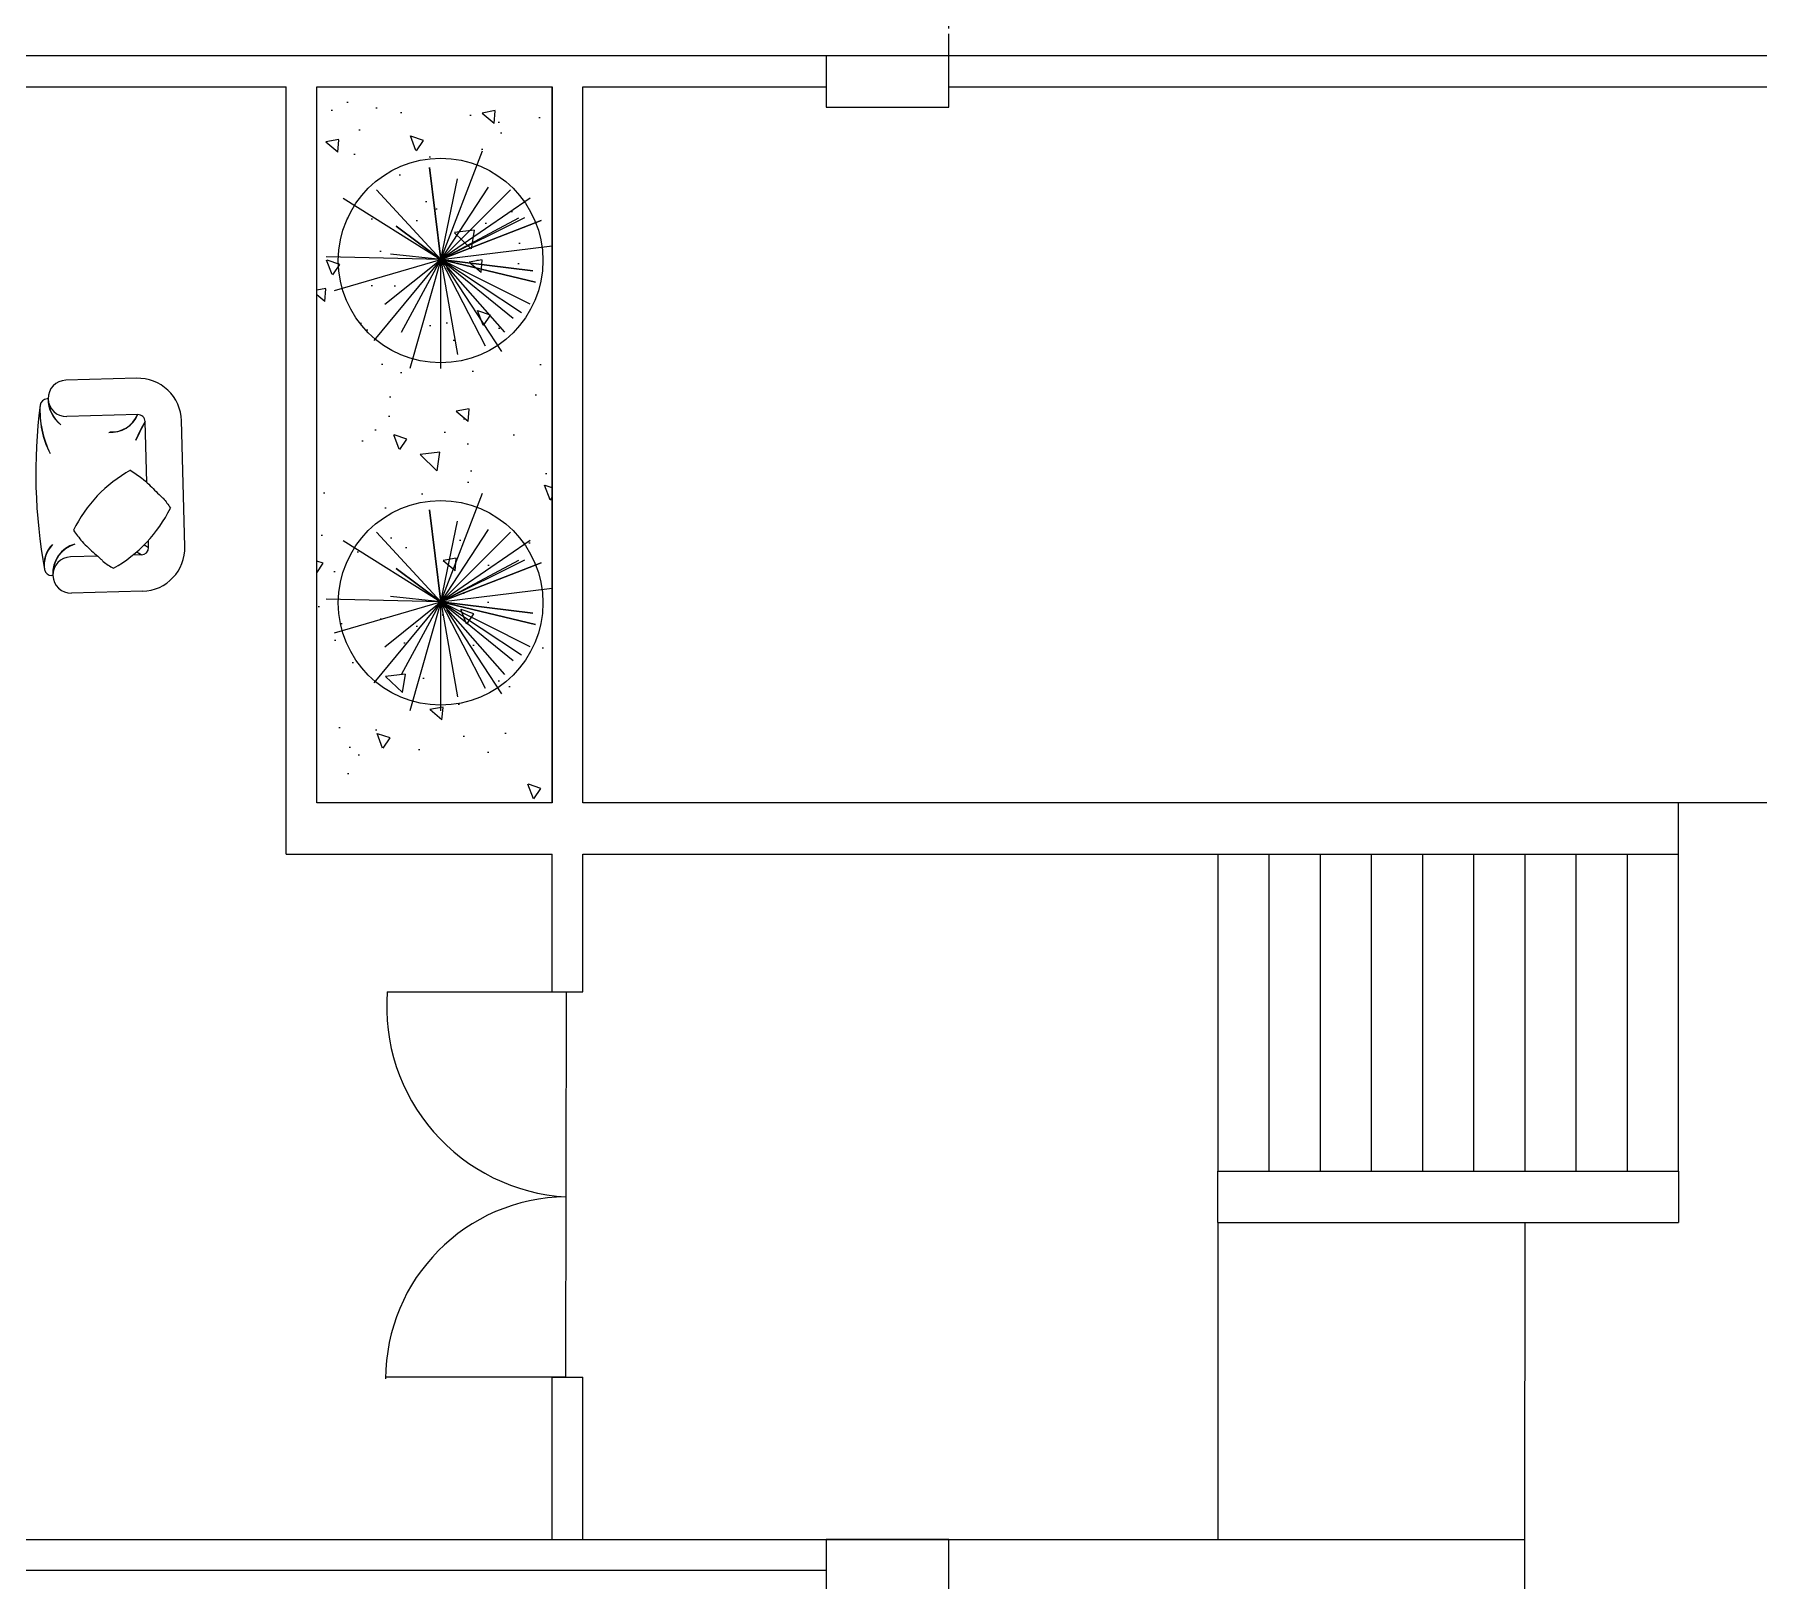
# Model space of a CAD drawing. Header units: metres. Extents: x -2 to 3328848, y -2 to 2725060.
# Drawn here: x 1663100.3 to 1663184.6, y 1362525.4 to 1362601 of the extents above; entities that cross this region are included whole.
import ezdxf

# ---------------------------------------------------------------- set-up
doc = ezdxf.new("R2010")
doc.units = ezdxf.units.M
doc.linetypes.add('ACAD_ISO02W100', pattern=[15, 12, -3])
doc.linetypes.add('DASHED', pattern=[70, 50, -20])
doc.layers.get('0').update_dxf_attribs({"color": 253, "lineweight": 0})
for name, color, linetype, lineweight in [('arbolesss', 253, 'Continuous', 0), ('escalera', 253, 'DASHED', 0), ('L.COLUMNA', 253, 'Continuous', 0), ('muebles', 253, 'Continuous', 0), ('NOFIJO', 253, 'Continuous', 0), ('PUERTAS', 253, 'Continuous', 0)]:
    doc.layers.add(name, color=color, linetype=linetype, lineweight=lineweight)

# ---------------------------------------------------------------- blocks, each defined once
blk = doc.blocks.new('Arpls024')
at = {"color": 0, "linetype": 'ByBlock'}
for p, q in [((-0.146, 0.5179), (0.0043, -0.0002)), ((0.0043, -0.0002), (0.0177, 0.5589)), ((0.3043, 0.477), (0.0043, -0.0002)), ((0.0043, -0.0002), (-0.3913, 0.327)), ((-0.2141, 0.2723), (0.0043, -0.0002)), ((0.0043, -0.0002), (0.3452, 0.3133)), ((-0.3504, 0.1905), (0.0043, -0.0002)), ((0.0043, -0.0002), (0.0315, 0.2451)), ((0.0043, -0.0002), (0.1677, 0.218)), ((0.1677, 0.218), (0.0043, -0.0002)), ((0.0043, -0.0002), (-0.5275, 0.1498)), ((0.0043, -0.0002), (0.4542, 0.0542)), ((0.4542, 0.0542), (0.0043, -0.0002)), ((-0.5275, -0.0002), (0.0043, -0.0002)), ((0.0043, -0.0002), (-0.4594, -0.082)), ((-0.4452, -0.2985), (-0.0342, -0.0297)), ((-0.4185, -0.2186), (0.0043, -0.0002)), ((-0.3504, -0.3139), (0.0043, -0.0002)), ((0.0043, -0.0002), (-0.2823, -0.3548)), ((-0.2551, -0.3958), (0.0043, -0.0002)), ((-0.2141, -0.4367), (0.0043, -0.0002)), ((0.0043, -0.0002), (-0.1051, -0.4639)), ((-0.1051, -0.4639), (0.0043, -0.0002)), ((0.0043, -0.0002), (-0.0504, -0.4504)), ((-0.0504, -0.4504), (0.0043, -0.0002)), ((0.2086, -0.4095), (0.0043, -0.0002)), ((0.0043, -0.0002), (0.5358, -0.2048)), ((0.0043, -0.0002), (0.3452, -0.3411)), ((0.0043, -0.0002), (0.0724, -0.5454)), ((0.0043, -0.0002), (0.3996, -0.082)), ((0.3586, -0.232), (0.0043, -0.0002)), ((0.0043, -0.0002), (0.2086, -0.382)), ((0.3043, -0.4367), (0.0043, -0.0002)), ((0.0043, -0.0002), (0.1949, -0.4911)), ((0.1949, -0.4911), (0.0043, -0.0002))]:
    blk.add_line(p, q, dxfattribs=at)
blk.add_circle((0, 0), 0.5, dxfattribs=at)

msp = doc.modelspace()

# ---------------------------------------------------------------- hatches: boundary and pattern name
at = {"ltscale": 0.02, "true_color": 0x136734}
h = msp.add_hatch(dxfattribs=at)
h.set_pattern_fill('AR-CONC', color=116, scale=0.04, angle=90)
h.set_pattern_definition([(140, (1689535.559, 1346167.474), (0.6375634, 7.2873868), [0.762, -8.382]), (85, (1689535.559, 1346167.474), (-7.6422738, -1.4097369), [0.6096, -6.7056234]), (190.451445, (1689535.612, 1346168.081), (-7.00471, 5.8776499), [0.6476004, -7.1236098]), (136.1842, (1689533.527, 1346167.474), (1.681693, 10.8431616), [1.143, -12.573]), (186.635558, (1689533.667, 1346168.377), (-9.897045, 9.4961654), [0.971401, -10.6854243]), (81.18415, (1689533.527, 1346167.474), (-9.897045, 9.4961654), [0.9143987, -10.0583893]), (111, (1689534.035, 1346168.49), (4.0906079, 6.0645757), [0.762, -8.382]), (56, (1689534.035, 1346168.49), (-7.3675186, 2.4720811), [0.6096, -6.7056]), (161.451445, (1689534.376, 1346168.995), (-3.2769108, 8.5366568), [0.6476004, -7.1235975]), (127.5, (1689535.5588, 1346167.4737), (-3.38220155, 0.12354413), [0, -6.62432, 0, -6.8072, 0, -6.731]), (97.5, (1689535.5588, 1346167.4737), (-4.007223, 2.6727865), [0, -3.88112, 0, -6.47192, 0, -2.5654]), (57.5, (1689535.5588, 1346165.208), (0.22914976, 5.4236238), [0, -2.54, 0, -7.9248, 0, -10.5156]), (47.5, (1689535.559, 1346164.192), (-1.01705964, 5.92516726), [0, -3.302, 0, -5.26288, 0, -7.4676])])
h.paths.add_polyline_path([(1663125.622, 1362563.435), (1663125.622, 1362598.435), (1663114.113, 1362598.435), (1663114.113, 1362563.435)])

# ---------------------------------------------------------------- linework, layer by layer
at = {"ltscale": 0.02}
for p, q in [((1663099.022, 1362598.435), (1663112.613, 1362598.435)), ((1663112.613, 1362560.935), (1663112.613, 1362598.435)), ((1663114.113, 1362598.435), (1663117.654, 1362598.435)), ((1663125.622, 1362563.435), (1663125.622, 1362598.435)), ((1663127.122, 1362598.435), (1663139.002, 1362598.435)), ((1663127.122, 1362563.435), (1663127.122, 1362598.435)), ((1663145.002, 1362598.435), (1663191.022, 1362598.435)), ((1663180.658, 1362560.935), (1663180.658, 1362563.435)), ((1663112.613, 1362560.935), (1663125.622, 1362560.935)), ((1663125.622, 1362554.197), (1663125.622, 1362560.935)), ((1663127.122, 1362560.935), (1663180.658, 1362560.935)), ((1663127.122, 1362554.197), (1663127.122, 1362560.935)), ((1663125.622, 1362554.197), (1663127.122, 1362554.197)), ((1663126.29, 1362535.379), (1663126.311, 1362554.197)), ((1663158.148, 1362545.435), (1663180.653, 1362545.435)), ((1663158.148, 1362542.935), (1663158.148, 1362545.435)), ((1663180.653, 1362545.435), (1663180.653, 1362542.935)), ((1663158.148, 1362542.935), (1663180.653, 1362542.935)), ((1663125.622, 1362527.435), (1663125.622, 1362535.379)), ((1663125.622, 1362535.379), (1663127.122, 1362535.379)), ((1663127.122, 1362527.435), (1663127.122, 1362535.379)), ((1663032.064, 1362527.435), (1663173.148, 1362527.435)), ((1663173.149, 1362524.927), (1663173.148, 1362527.435)), ((1663099.022, 1362525.935), (1663139.002, 1362525.935))]:
    msp.add_line(p, q, dxfattribs=at)
msp.add_line((1663191.022, 1362563.435), (1663127.122, 1362563.435))
msp.add_lwpolyline([(1663191.022, 1362379.935), (1663191.022, 1362599.935), (1662791.022, 1362599.935), (1662791.022, 1362379.935)], close=True)
msp.add_lwpolyline([(1663114.113, 1362563.435), (1663114.113, 1362598.435), (1663125.622, 1362598.435), (1663125.622, 1362563.435)], close=True, dxfattribs=at)
at = {"layer": 'escalera'}
for p, q in [((1663158.155, 1362545.435), (1663158.156, 1362560.935)), ((1663160.652, 1362545.435), (1663160.655, 1362560.935)), ((1663163.152, 1362545.435), (1663163.155, 1362560.935)), ((1663165.652, 1362545.435), (1663165.655, 1362560.935)), ((1663168.152, 1362545.435), (1663168.155, 1362560.935)), ((1663168.152, 1362545.435), (1663168.155, 1362560.935)), ((1663170.652, 1362545.435), (1663170.655, 1362560.935)), ((1663173.153, 1362545.435), (1663173.155, 1362560.935)), ((1663175.652, 1362545.435), (1663175.655, 1362560.935)), ((1663178.152, 1362545.435), (1663178.156, 1362560.935)), ((1663180.653, 1362545.435), (1663180.658, 1362560.935)), ((1663158.153, 1362527.435), (1663158.155, 1362542.935)), ((1663173.148, 1362527.435), (1663173.152, 1362542.935))]:
    msp.add_line(p, q, dxfattribs=at)
at = {"layer": 'L.COLUMNA', "linetype": 'ACAD_ISO02W100', "ltscale": 0.09}
msp.add_line((1663145.002, 1362599.935), (1663145.002, 1362659.041), dxfattribs=at)
at = {"layer": 'muebles', "color": 251, "true_color": 0x636466}
for p, q in [((1663105.316, 1362584.186), (1663101.851, 1362584.091)), ((1663100.988, 1362583.18), (1663100.936, 1362583.179)), ((1663105.364, 1362582.412), (1663101.899, 1362582.317)), ((1663105.81, 1362579.094), (1663105.729, 1362582.067)), ((1663107.671, 1362575.965), (1663107.503, 1362582.115)), ((1663105.897, 1362575.917), (1663105.887, 1362576.26)), ((1663103.407, 1362575.494), (1663102.086, 1362575.458)), ((1663105.552, 1362575.552), (1663105.124, 1362575.541)), ((1663101.224, 1362574.547), (1663101.172, 1362574.545)), ((1663105.6, 1362573.778), (1663102.135, 1362573.684))]:
    msp.add_line(p, q, dxfattribs=at)
for centre, radius, start, end in [((1663101.875, 1362583.204), 0.887, 91.56511, 271.56511), ((1663105.374, 1362582.057), 2.13, 1.56511, 91.56511), ((1663100.945, 1362582.824), 0.355, 91.56511, 172.82813), ((1663102.683, 1362583.228), 1.696, 181.63183, 230.62091), ((1663102.548, 1362583.163), 1.561, 179.35217, 232.90057), ((1663126.834, 1362579.566), 26.448, 172.82813, 190.30208), ((1663105.102, 1362582.578), 4.518, 176.32211, 207.32259), ((1663105.497, 1362582.661), 4.908, 177.58051, 206.06419), ((1663104.045, 1362582.973), 1.434, 266.09818, 336.98614), ((1663104.112, 1362582.916), 1.349, 265.7192, 338.08352), ((1663114.918, 1362576.775), 10.604, 150.06431, 155.6391), ((1663138.323, 1362564.773), 36.898, 152.0509, 153.6525), ((1663105.374, 1362582.057), 0.355, 1.56511, 91.56511), ((1663108.336, 1362573.756), 6.808, 119.2873, 153.84953), ((1663100.851, 1362580.841), 6.808, 299.2873, 333.84953), ((1663102.146, 1362575.087), 1.357, 133.67075, 190.65519), ((1663102.261, 1362575.05), 1.464, 135.92469, 188.40125), ((1663102.681, 1362574.672), 1.462, 105.10999, 184.9189), ((1663102.734, 1362574.635), 1.513, 106.68973, 183.33916), ((1663102.111, 1362574.571), 0.887, 91.56511, 271.56511), ((1663102.659, 1362570.565), 5.766, 59.88817, 62.72168), ((1663103.048, 1362571.489), 4.773, 58.36022, 61.75673), ((1663105.542, 1362575.907), 0.355, 271.56511, 1.56511), ((1663105.542, 1362575.907), 2.13, 271.56511, 1.56511), ((1663106.821, 1362577.659), 1.972, 234.81747, 242.04786), ((1663107.014, 1362577.9), 2.276, 234.35941, 240.59937), ((1663101.162, 1362574.9), 0.355, 190.30208, 271.56511)]:
    msp.add_arc(centre, radius, start, end, dxfattribs=at)
for points in [[(1663105.005, 1362579.693), (1663105.197, 1362579.568), (1663105.513, 1362579.361), (1663105.998, 1362578.93), (1663106.321, 1362578.579), (1663106.713, 1362578.226), (1663106.853, 1362578.009), (1663106.962, 1362577.841)], [(1663102.225, 1362576.756), (1663102.36, 1362576.572), (1663102.584, 1362576.267), (1663103.041, 1362575.806), (1663103.409, 1362575.503), (1663103.783, 1362575.131), (1663104.007, 1362575.003), (1663104.181, 1362574.903)]]:
    msp.add_open_spline(points, degree=3, knots=[0, 0, 0, 0, 0.0684504, 0.1132877, 0.1942981, 0.2115305, 0.2711605, 0.2711605, 0.2711605, 0.2711605], dxfattribs=at)
at = {"layer": 'NOFIJO', "ltscale": 0.02}
for points in [[(1663145.002, 1362597.435), (1663145.002, 1362599.935), (1663139.002, 1362599.935), (1663139.002, 1362597.435)], [(1663145.002, 1362524.935), (1663145.002, 1362527.435), (1663139.002, 1362527.435), (1663139.002, 1362524.935)]]:
    msp.add_lwpolyline(points, close=True, dxfattribs=at)
at = {"layer": 'PUERTAS'}
msp.add_line((1663117.556, 1362554.197), (1663126.311, 1362554.197), dxfattribs=at)
at = {"layer": 'PUERTAS', "ltscale": 0.02}
msp.add_line((1663126.29, 1362535.379), (1663117.478, 1362535.379), dxfattribs=at)
at = {"layer": 'PUERTAS'}
for centre, radius, start, end in [((1663126.836, 1362553.477), 9.307, 175.55868, 266.63974), ((1663126.375, 1362535.288), 8.897, 90.54492, 180)]:
    msp.add_arc(centre, radius, start, end, dxfattribs=at)

# ---------------------------------------------------------------- block references
at = {"layer": 'arbolesss', "xscale": 10, "yscale": 10, "zscale": 10, "rotation": 90}
for p in [(1663120.168, 1362589.94), (1663120.168, 1362573.21)]:
    msp.add_blockref('Arpls024', p, dxfattribs=at)

doc.saveas('drawing.dxf')
